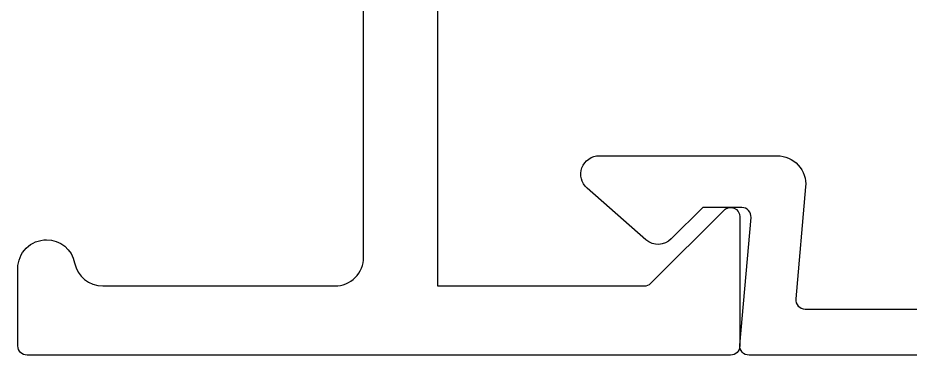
# Model space of a CAD drawing. Extents: x -23 to 190, y -172 to 85.
# Drawn here: x -6.216 to -5.251, y 48.754 to 49.119 of the extents above; entities that cross this region are included whole.
import ezdxf

# ---------------------------------------------------------------- set-up
doc = ezdxf.new("R2010")
doc.units = 0
doc.header["$MEASUREMENT"] = 0
doc.layers.get('0').update_dxf_attribs({"linetype": 'CONTINUOUS'})
doc.layers.add('FRAME', color=1, linetype='CONTINUOUS')

# ---------------------------------------------------------------- blocks, each defined once
blk = doc.blocks.new('3811 114 GLASS STOP')
blk.add_lwpolyline([(2.82913, 0.73496), (-0.00087, 0.73496, 0.414214), (-0.01087, 0.72496), (-0.01087, 0.00996, 0.440011), (0, 0), (0.13826, 0.0121, -0.440011), (0.14913, 0.00213), (0.14913, -0.04004), (0.11499, -0.07418, 0.395486), (0.11411, -0.10153), (0.17011, -0.16524, 0.691708), (0.20513, -0.15204), (0.20513, 0.04033, 0.440011), (0.17143, 0.07121), (0.05, 0.06059, -0.440011), (0.03913, 0.07055), (0.03913, 0.65996, -0.414214), (0.04913, 0.66996), (1.77713, 0.66996, -0.414214), (1.80813, 0.63896), (1.80813, -0.31704, 0.414214), (1.81813, -0.32704), (2.78059, -0.32704, 0.414214)], format="xyb")
blk = doc.blocks.new('3809 BLOCK FRAME')
blk.add_lwpolyline([(-1.674, 0.454), (-4.425, 0.454), (-4.425, 0.67772, -0.198912), (-4.42207, 0.68479), (-4.34293, 0.76393, 0.668179), (-4.35, 0.781), (-4.49, 0.781, 0.414214), (-4.5, 0.771), (-4.5, 0.01, 0.414214), (-4.49, 0), (-4.406, 0, 0.414214), (-4.375, 0.031, 0.358249), (-4.4, 0.06141, -0.358249), (-4.425, 0.09183), (-4.425, 0.343, -0.414214), (-4.394, 0.374), (-4.10466, 0.374, -0.5024)], format="xyb")

msp = doc.modelspace()

# ---------------------------------------------------------------- block references
at = {"layer": 'FRAME', "xscale": -1, "rotation": 270}
for name, p in [('3809 BLOCK FRAME', (-6.21641, 53.25372)), ('3811 114 GLASS STOP', (-5.43541, 48.76459))]:
    msp.add_blockref(name, p, dxfattribs=at)

doc.saveas('drawing.dxf')
